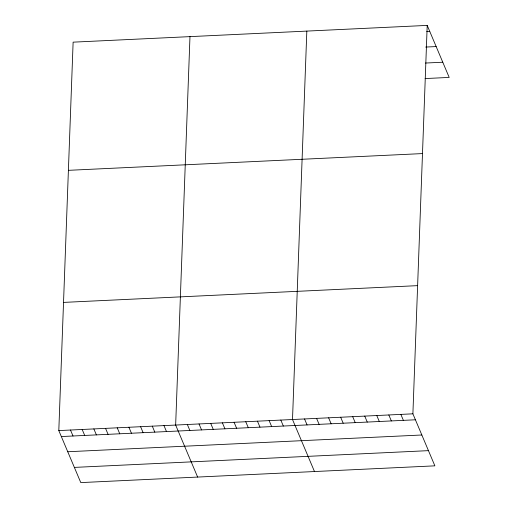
<?xml version="1.0" encoding="UTF-8"?>
<svg xmlns="http://www.w3.org/2000/svg" width="508" height="508" viewBox="0 0 508 508"><rect width="100%" height="100%" fill="white"/><g stroke="black" fill="none" stroke-linecap="round" stroke-linejoin="round"><path stroke-width="0.76" d="M427.215 25.4L412.896 413.823L434.873 465.842L80.785 482.6L58.807 430.581L73.127 42.158L427.215 25.4L449.193 77.419L425.113 78.562M189.979 36.627L175.654 425.05L197.631 477.069M306.826 31.096L292.506 419.519L314.484 471.538M426.733 31.515L429.743 31.375M425.628 47.066L436.162 46.571M425.469 63.043L442.773 62.224M68.402 170.332L422.491 153.581M63.532 302.4L417.62 285.642M58.807 430.581L412.896 413.823M61.328 436.55L415.423 419.792M67.748 451.745L421.837 434.994M74.365 467.404L428.454 450.647M400.856 414.395L403.384 420.364M388.817 414.96L391.344 420.935M376.777 415.531L379.305 421.507M364.738 416.103L367.265 422.072M352.704 416.668L355.225 422.643M340.665 417.239L343.186 423.215M328.625 417.811L331.146 423.78M316.586 418.382L319.107 424.351M304.546 418.948L307.067 424.923M280.822 420.072L283.343 426.047M269.138 420.624L271.659 426.599M257.454 421.176L259.975 427.152M245.764 421.729L248.291 427.704M234.08 422.281L236.607 428.257M222.396 422.834L224.917 428.809M210.712 423.393L213.233 429.362M199.028 423.945L201.549 429.914M187.344 424.498L189.865 430.466M163.97 425.602L166.497 431.571M152.286 426.155L154.807 432.13M140.602 426.707L143.123 432.683M128.918 427.26L131.439 433.235M117.234 427.812L119.755 433.788M105.543 428.365L108.071 434.34M93.859 428.917L96.387 434.892M82.175 429.47L84.703 435.445M70.491 430.022L73.012 435.997"/></g></svg>
